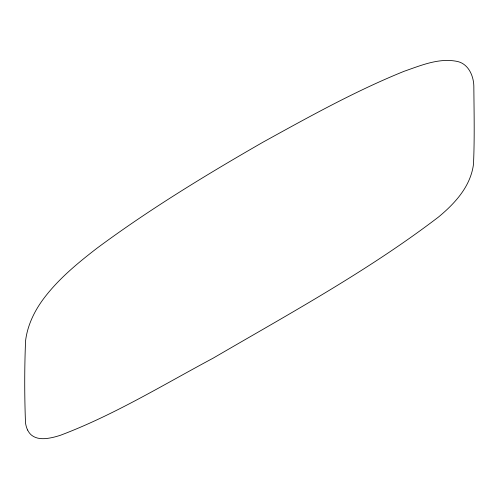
<?xml version="1.0" encoding="UTF-8"?>
<svg xmlns="http://www.w3.org/2000/svg" width="499" height="499" viewBox="0 0 499 499"><rect width="100%" height="100%" fill="white"/><g stroke="black" fill="none" stroke-linecap="round" stroke-linejoin="round"><path stroke-width="0.75" d="M27.62 430.038A38.666 22.324 -60 0 0 31.587 435.215C37.687 440.024 46.101 438.939 53.162 437.336A145.596 84.057 -60 0 0 60.541 435.234C113.959 415.062 162.948 384.991 213.142 358.163C289.613 313.553 367.944 270.907 438.465 217.053A142.67 82.372 -60 0 0 446.649 209.892C454.814 202.226 462.324 193.637 467.413 183.588A38.666 22.324 -60 0 0 471.38 173.833L471.655 172.941A42.82 24.725 -60 0 0 473.489 164.196C474.668 138.161 474.044 112.001 473.832 85.922C473.52 75.792 468.542 64.259 457.876 61.57C439.5 57.479 421.168 65.357 404.084 71.301C355.276 91.043 309.149 116.747 263.104 142.121C206.23 174.8 149.999 208.95 97.249 248.015C77.513 263.229 57.965 279.315 43.045 299.469C34.113 311.638 27.401 325.753 25.568 340.848C24.451 368.119 24.463 395.576 25.499 422.846A42.82 24.725 -60 0 0 27.339 429.471L27.62 430.038"/></g></svg>
